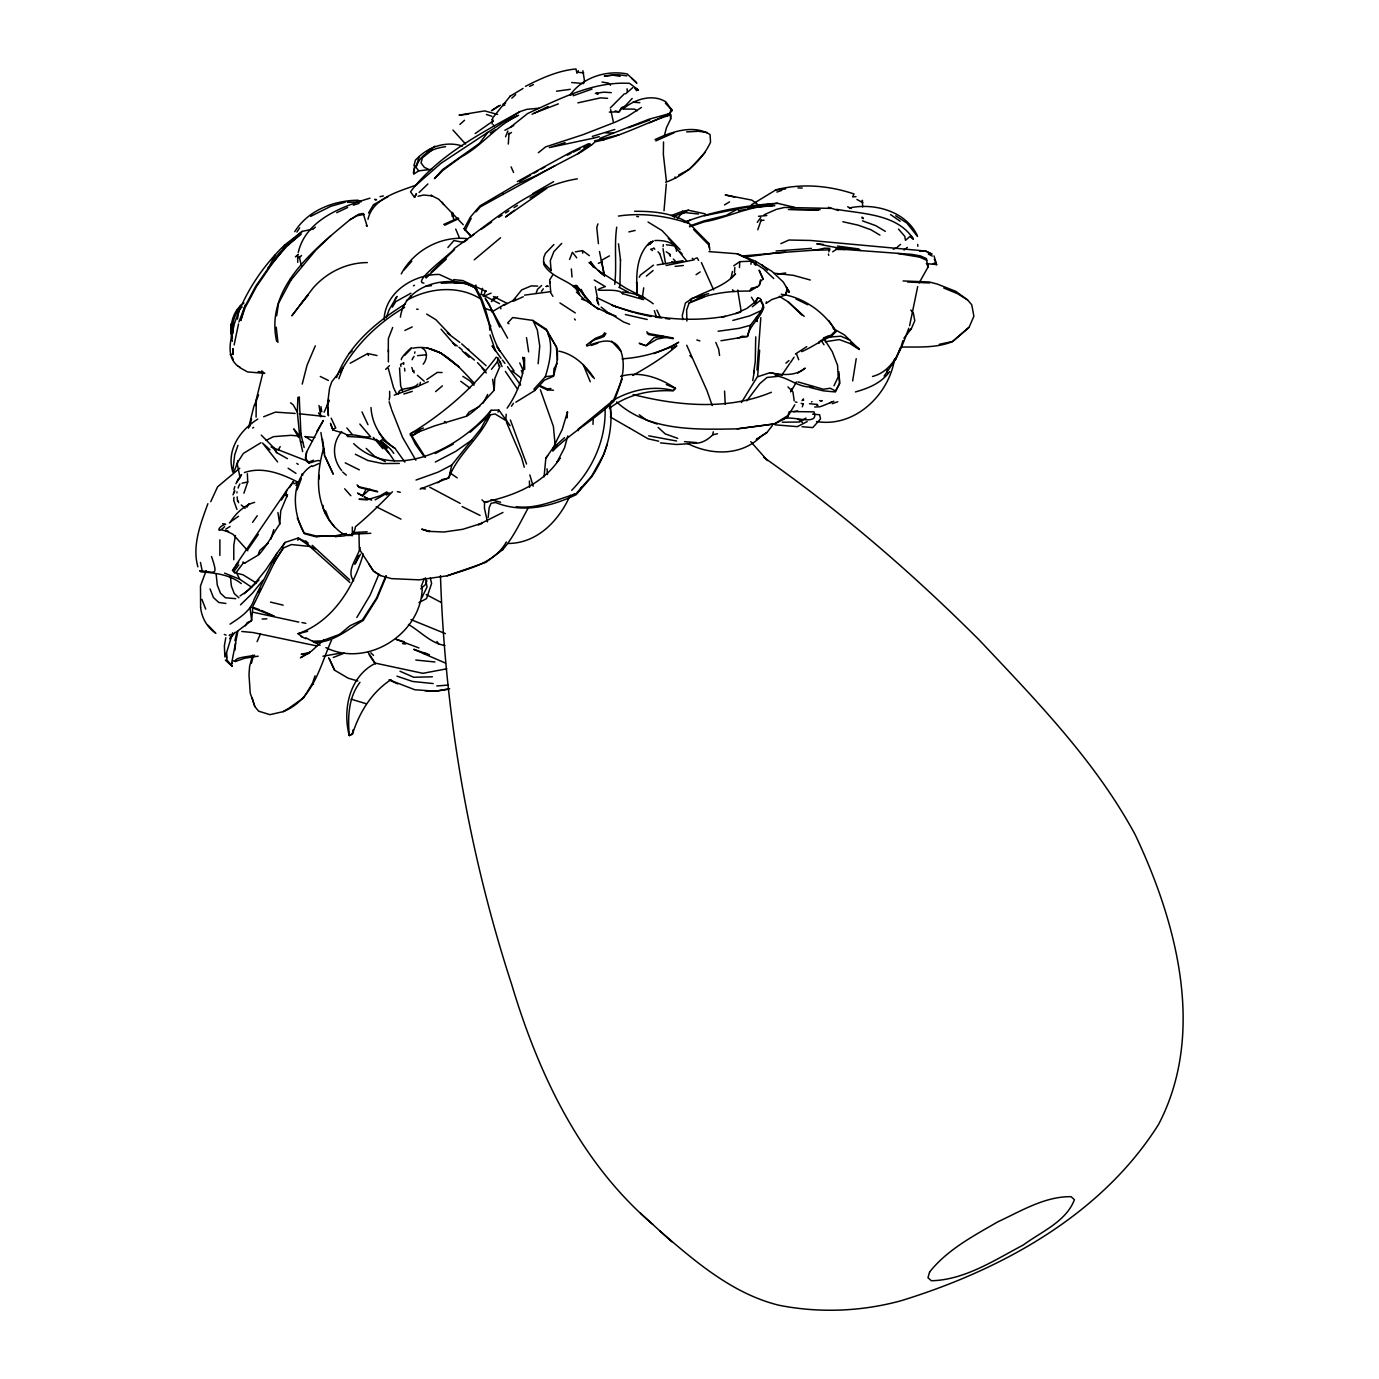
<?xml version="1.0" encoding="UTF-8"?>
<svg xmlns="http://www.w3.org/2000/svg" width="1379" height="1379" viewBox="0 0 1379 1379"><rect width="100%" height="100%" fill="white"/><g stroke="black" fill="none" stroke-linecap="round" stroke-linejoin="round"><path stroke-width="1.5" d="M219.864 555.444L219.882 539.827M233.775 559.719L233.809 545.257L235.464 535.466M237.74 366.004C224.794 355.472 231.586 337.665 234.292 324.134C244.014 294.055 261.907 267.043 284.557 245.1M233.051 348.87L233.154 354.317L230.224 354.558M388.43 349.904L388.361 361.919M243.928 303.035C231.741 311.051 229.017 327.943 232.396 341.302M388.292 351.904L388.378 338.544L392.687 327.461M567.769 435.919L564.528 447.796L556.823 462.534L560.115 458.035C543.274 484.201 513.522 495.94 484.563 502.146L484.443 508.23L487.476 521.865M508.299 144.054L509.041 133.091M755.726 336.855L755.244 361.626L753.641 372.933M862.651 206.953L862.409 200.283L861.789 202.437M614.741 284.384C616.947 265.268 614.017 245.841 616.723 227.156M233.965 497.267L233.723 500.491L236.947 509.42M544.067 476.824L545.825 458.224L553.238 447.572L562.149 429.662L567.476 411.925L566.907 417.734M301.518 265.837L299.14 256.46M358.971 532.535L359.298 549.118L373.623 571.285L380.38 575.56L391.498 578.628L419.095 579.852L447.106 575.801L485.925 562.322L502.646 549.756C513.574 537.138 520.09 522.624 528.054 508.23M665.557 263.785L663.023 248.668M673.159 216.572L682.484 213.004L682.536 211.28L688.431 210.229L705.186 213.848M803.302 403.978L802.268 406.839M543.929 262.269L543.826 264.578C550.635 276.265 564.373 279.041 574.388 286.97L572.957 285.47L578.577 291.917L575.181 285.35M404.84 371.037L404.564 368.279M582.8 253.15L582.283 250.633L575.371 251.874M643.631 299.639L622.515 293.675L622.584 292.003C633.478 292.589 644.596 296.95 653.215 303.776M592.97 424.353L593.263 417.94M605.036 407.357C606.432 438.332 593.211 468.412 571.664 490.338M610.001 404.237C613.845 429.903 606.071 455.26 591.85 476.582L576.163 494.665C550.997 506.748 522.382 513.471 495.664 502.542L491.096 503.266L489.183 507.575L488.183 517.487M756.399 321.066L756.588 317.17M422.233 348.111C428.404 351.214 426.956 359.764 423.163 364.211M425.404 457.397L411.821 435.867L415.768 432.989L434.592 425.887L467.016 416.062C477.668 408.96 485.58 399.548 494.182 390.274L494.802 378.467L499.663 367.055L499.215 365.469M663.127 246.513L663.178 245.738A7.843 0.879 82.4 0 1 663.23 245.29L663.282 244.635M323.565 448.313C317.653 469.394 315.326 493.096 325.496 513.281M734.49 272.663L734.817 267.388M739.489 267.526L739.713 261.648L733.766 265.785M750.952 264.251L751.141 261.2L739.713 261.648M306.827 460L305.69 458.397L306.638 451.933L323.151 420.474M403.633 362.608L403.651 364.384M757.209 321.566L757.433 317.98M399.531 367.969L400.668 385.982L402.823 391.515M619.878 286.591L620.481 259.7M505.748 420.492L506.214 414.217M757.64 376.381L759.622 350.197M237.809 631.41L231.431 664.282L231.982 666.247L226.932 659.869L226.656 652.336L232.655 632.789M244.393 563.287L258.856 554.686C267.302 545.446 272.611 534.242 279.73 524.054L280.747 510.851L287.573 494.63M389.619 391.308L389.705 397.049M666.316 183.993L664.006 210.763M389.55 397.135L389.223 399.996M276.679 315.791L278.541 303.225L290.986 280.04L315.843 250.133L330.857 235.671M756.95 369.934L760.812 317.687M235.861 632.409L251.616 620.498L252.926 606.295L276.421 558.305L283.316 548.032L291.331 544.533L310.189 546.48L315.326 548.928M311.775 465.757C289.659 479.444 292.658 514.039 304.518 533.759L316.567 536.931C327.426 534.483 338.717 538.448 349.559 534.431M538.138 363.746L539.758 346.095L537.345 330.064L532.932 320.428L512.712 317.532L507.644 322.962L508.937 323.737M515.867 402.203L534.931 390.464L544.377 380.173L553.479 376.26C556.013 366.59 558.891 357.592 556.685 347.405L546.205 329.271L532.932 320.428M566.907 417.682L567.441 411.787M557.013 444.883L552.738 451.019C571.578 432.196 595.176 419.388 614.189 400.875C620.343 384.982 626.773 368.503 620.964 351.317C614 335.235 599.486 341.785 586.851 346.06M856.221 358.712L852.653 380.914M231.913 338.355C231.758 327.616 232.586 313.757 242.187 306.983M234.895 650.233L235.637 643.338M828.848 251.823L829.71 248.306L824.452 248.22L815.937 250.064L776.032 252.909L744.143 257.149M894.557 358.971C888.955 394.894 854.687 427.938 816.506 421.526M553.479 376.26L554.03 368.589L557.202 363.453M424.18 456.673L415.338 444.124L410.304 433.868C443.159 413.734 473.135 388.24 496.233 357.23L497.922 357.937L497.474 361.66L499.663 367.055M234.275 492.613L234.637 490.51M643.7 287.832L642.39 297.416M233.017 494.837L234.551 490.976M243.893 493.217L247.737 481.961L247.358 473.738M422.25 586.885C422.25 633.495 367.521 668.35 325.858 647.63M299.209 396.893L300.984 434.54L304.156 447.554M414.062 356.437L413.269 357.506A8.102 6.154 83.6 0 0 412.666 358.488L412.097 359.747M238.446 479.496L241.549 474.6L237.188 481.719M319.652 460.655C313.447 459.69 307.879 467.567 305.397 457.983L306.638 451.933M255.649 405.478L256.528 399.755M917.69 286.625L909.623 325.651M298.278 252.391C305.742 220.088 341.596 206.557 370.003 198.18M667.04 115.164L670.315 112.561L670.694 110.234L672.159 110.423L665.833 101.822C652.112 93.376 634.306 99.512 622.791 109.044L634.53 109.113L637.098 110.768M359.971 682.329C348.335 697.619 347.663 717.235 349.318 735.559L352.386 734.3C359.385 712.443 371.451 692.43 391.05 679.64M237.843 460.603L237.309 464.361L240.118 477.789M289.538 487.545L293.503 481.461L286.694 490.407L285.832 495.389L287.263 496.63M752.727 380.604L754.434 370.675M225.794 637.736L224.363 645.855L224.88 656.904M384.086 319.687C385.069 292.055 413.838 274.231 439.246 274.438L456.053 282.057M431.713 169.324L418.716 170.841L413.734 174.133L414.614 165.98L416.51 165.256L419.216 156.499C430.679 145.95 447.33 141.089 462.361 146.053M735.714 313.55L746.901 308.413L754.951 302.122L757.692 297.847L760.191 298.519L763.501 305.138L761.07 311.171L750.469 325.272L747.539 336.407L720.976 340.751M302.639 451.536L300.036 439.556L297.347 412.252L297.881 397.342L299.571 397.945M276.645 341.371C264.802 288.004 314.153 249.547 350.042 219.675L358.833 214.176L363.194 213.469L367.176 226.311L366.245 225.553M731.025 278.368L732.421 271.456M664.195 136.28L666.471 127.678L670.642 119.059L670.935 114.716C645.372 122.679 621.395 136.538 595.056 141.813L591.729 144.967M234.12 344.94L238.515 323.962M690.327 442.59C698.619 445.038 706.875 440.849 712.667 434.833L713.305 431.799M400.41 317.17C404.719 284.108 450.226 273.249 475.652 288.073C488.752 307.172 488.028 331.46 499.819 350.973L497.129 346.818L514.126 370.985M328.685 399.272L327.719 405.805L328.426 415.768L327.409 405.012L329.598 388.033L331.77 381.759L343.337 367.021L338.82 378.76M367.969 219.278C372.761 197.921 398.686 191.664 416.492 184.907M414.631 353.214L414.958 351.852M686.88 321.048L686.639 309.982L689.121 302.966C707.634 293.193 729.491 290.935 750.176 291.055L759.277 285.436L760.501 279.885M252.598 655.197L249.599 666.471L248.996 674.676L250.22 693.068L254.822 706.548L258.597 711.15L269.939 714.667L283.143 711.65L288.504 708.496L303.656 697.826L312.464 683.329L315.05 675.796M352.386 734.3L352.955 730.043M420.112 489.097L448.864 477.841L451.829 464.964L480.788 428.835L491.079 410.27L498.836 410.046L497.974 412.097M234.895 640.614L236.671 632.978M248.496 428.162L253.805 406.633L258.58 394.928M249.651 426.714L251.53 418.716M481.081 294.52L482.581 288.314M648.389 245.1L649.543 242.704L653.112 241.222M676.572 251.271C676.331 241.808 662.403 240.015 654.853 240.567M229.414 522.951L230.517 521.865C235.309 513.746 244.962 504.748 254.65 502.352M237.033 491.872L236.929 492.82M302.225 384.086L307.017 365.314L315.308 345.836M766.431 301.88L766.034 303.414L771.826 299.536L785.185 295.14L787.202 291.003L789.357 292.348L783.289 282.023L771.964 271.37L755.778 261.372L737.127 253.77L709.013 251.599M262.906 372.778L256.253 399.531L256.08 417.147M239.825 477.255L240.049 476.341M251.392 663.333L252.874 657.8M413.959 165.583L415.424 160.085L419.216 156.499M363.229 554.013C353.765 587.454 332.339 621.912 298.054 633.685L302.501 636.96M588.488 146.502L588.988 144.674L583.645 147.208M239.05 309.327L237.464 319.135M239.498 308.896L240.532 305.259M757.778 229.793L761.277 219.692M901.366 345.888L902.9 340.665M534.931 390.464L533.966 389.119L545.343 376.691C549.928 361.729 554.082 343.75 546.205 329.271M233.965 489.459L234.844 486.58M270.836 539.241L273.766 529.605M822.315 400.582L821.367 401.22M238.136 488.045L238.601 486.615A7.705 7.498 -80.5 0 1 239.119 485.46L239.929 483.995M308.051 542.843L298.088 538.069L285.057 542.43L276.938 553.341L254.098 599.331C250.633 611.104 239.653 617.706 230.069 624.153M670.315 112.561L672.107 110.544M597.9 223.898L596.762 227.483L598.417 243.669M578.439 430.61L577.698 429.558L613.603 400.031L622.205 379.035M413.666 170.927L414.907 167.031L416.682 165.859C420.767 153.569 433.713 148.07 445.607 146.708M569.579 259.442L572.423 252.254L576.75 257.856M820.85 401.048L819.609 400.548M323.048 505.472C322.083 516.832 351.835 551.583 355.42 526.778C368.555 515.798 380.656 503.99 392.446 491.751M607.26 444.21L603.916 454.105L591.66 476.1L575.87 493.941C556.168 499.56 537.534 509.368 516.177 506.679M237.964 445.348L234.706 454.76L232.741 471.67L233.827 472.307L237.481 462.551L243.393 453.415L260.941 442.711M386.241 317.791L389.102 309.792L397.014 296.399L394.704 300.174M759.277 285.436L760.88 280.902L763.139 279.127L759.208 270.129M283.143 711.65C313.429 699.463 319.842 666.436 331.615 639.959M297.157 489.804L301.432 478.341M536.241 292.744L537.534 289.297L541.619 285.522M908.778 328.202C901.952 346.732 894.178 370.934 872.511 376.467M258.338 554.237L259.769 550.428L268.198 543.119M755.64 303.242L757.692 297.847M232.051 634.374L229.828 638.839L235.033 632.375M238.929 321.928L245.531 304.621M616.603 401.961C648.768 431.351 696.188 429.627 737.248 428.852L774.602 423.939L787.306 417.199L789.288 411.597M426.904 580.904L425.473 584.558L420.733 588.833M421.25 586.282L424.232 578.766M919.172 282.885L928.101 266.905L927.602 264.389M505.559 136.78L507.868 131.039M336.562 377.587C348.335 345.026 376.829 321.393 405.581 303.845M538.724 108.234L526.812 109.32L519.883 111.63C480.582 133.522 438.298 155.137 410.546 191.715L414.51 197.456L416.217 193.577M401.255 273.921C413.424 250.754 440.642 235.619 466.998 238.67M385.844 575.784L376.57 598.021L362.436 619.912L350.128 625.652L339.682 634.357M386.379 576.129L377.07 598.365L363.211 620.412C347.87 629.307 333.115 642.907 314.24 642.355M378.949 574.147L370.141 595.107L356.833 617.499M747.539 336.407C749.78 324.823 760.605 318.135 763.863 307.276L760.553 300.605M895.609 359.419L900.625 347.594L895.609 359.419L884.111 376.139M903.9 338.269L911.347 328.719L914.777 320.721L913.312 312.947L910.795 310.034M900.763 347.077C918.035 346.784 936.1 348.318 952.613 341.578L969.144 327.219L973.884 316.187L971.747 304.759L967.524 299.881L955.819 291.365L937.444 284.126L929.429 281.988L903.09 280.954M485.804 290.521L483.271 296.382L491.114 293.141M360.212 547.618C357.799 557.806 345.612 570.596 353.645 580.8M354.834 564.373L358.661 555.754M471.066 236.481L464.102 228.655L470.463 216.986L479.926 205.919L515.936 184.734L536.362 175.495L580.869 152.19L591.074 145.364L588.454 143.761L572.44 151.345L517.297 181.614M257.08 641.631L260.476 633.944M448.864 477.841C457.897 453.829 480.202 438.263 490.355 414.82L495.078 413.959L506.8 421.095M324.117 412.218L329.202 400.772M571.699 82.516L583.576 83.585L584.437 80.482L582.903 70.725M401.323 359.678C400.737 355.954 422.37 337.648 404.616 355.42M206.16 570.665L200.489 585.937L200.61 607.501M210.746 501.68L217.572 486.839L239.756 468.222M355.351 563.39L360.471 554.272M235.93 483.736L238.584 478.513M790.563 391.843L792.167 388.43L790.736 391.464M834.002 385.758L838.173 376.932L837.587 365.418L832.261 351.662L823.504 337.907M465.119 230.448L471.204 218.278M421.767 597.9L427.059 586.971L425.335 577.818M207.884 503.697C200.662 523.417 191.905 545.981 197.886 566.821M297.743 540.223L298.76 538.155M649.595 122.731L670.228 113.492L670.642 119.059M483.236 403.047L487.649 394.411M447.106 575.801C468.739 568.613 494.389 563.494 506.352 541.947M609.311 112.078L619.016 111.854L621.412 107.7L624.773 106.407L632.168 98.461M782.841 373.606L789.512 363.866M578.266 70.691L576.939 73.225L575.974 68.95C558.03 70.639 541.326 78.207 525.468 86.36M787.306 417.199L794.787 404.771M570.216 495.216C559.236 520.417 537.362 543.412 508.041 543.481M665.626 182.287C684.915 175.34 701.859 160.964 710.53 142.227L710.082 134.539C693.258 124.144 671.314 131.884 655.059 139.572M357.833 493.406L362.625 495.785L366.504 488.425M492.113 123.989L492.768 117.818L510.264 96.082M639.253 277.248L640.39 275.11L653.474 265.113M274.783 255.322L269.181 266.94L255.77 286.125L244.497 307.396L240.739 320.531L245.048 307.845L256.442 286.677L270.629 265.923L285.867 246.169L301.363 233.982M340.544 372.192C355.179 345.146 378.225 322.824 404.668 307.327M414.751 197.145L416.475 194.043M741.419 402.547L757.243 376.932L769.999 372.692C781.669 375.036 795.545 376.433 805.215 368.141L797.7 373.054M746.78 400.841L759.812 383.603L767.034 377.45L778.084 376.346M278.196 450.123L280.178 446.624M787.323 288.435L785.185 295.14M403.961 270.025L411.804 261.217M245.307 625.859L247.169 622.636L251.202 620.929M791.356 390.912L796.476 381.949M276.938 553.341L265.802 569.906L254.839 583.42L244.273 593.763M282.178 547.429L285.057 542.43M283.316 548.032L273.869 562.942M316.842 431.42L323.324 420.716M246.841 507.248L249.013 503.611M368.538 213.021L373.571 204.644L388.154 196.594M392.325 307.138L395.704 301.691L410.942 293.21M295.951 485.442L298.002 482.219L293.899 483.753M761.087 299.812L752.296 306.759M577.594 153.862L590.229 143.916M579.663 490.062L581.783 486.77M256.184 582.938L243.066 574.819L234.585 572.681L232.551 570.458L234.62 567.269M286.694 490.407L235.395 565.804M281.368 500.077L286.039 492.924M749.935 290.417L751.383 288.194L757.554 286.97M296.899 232.086L299.657 227.88M790.27 362.901L794.063 357.213M619.464 111.475L621.67 108.165L624.773 106.407M274.059 561.805L276.421 558.305M586.385 345.06L595.469 338.286L602.864 335.425L604.692 332.735M294.692 231.689L295.072 231.155C308.431 210.125 334.08 200.455 358.057 200.231L361.126 201.799L347.387 202.351M420.336 382.431L419.94 385.396L418.423 386.31L394.273 395.152M625.566 93.858L632.789 87.584M247.892 549.411L258.356 534.362M507.11 408.15C517.521 393.377 524.072 375.691 524.416 357.54L524.692 369.469L522.848 357.23L524.503 361.057M511.454 406.253L513.522 403.271M541.464 291.434L543.292 288.814M252.564 522.365L257.27 515.712M605.933 333.442C603.226 339.889 594.142 337.321 590.402 343.199M341.751 431.61C331.822 442.918 332.373 459 341.699 470.618M267.905 267.922L286.177 246.996L299.622 235.102M466.602 415.51L469.119 412.028L479.737 406.34M545.825 458.224L547.67 455.673M757.278 222.347L760.777 217.503M650.095 244.031L648.699 243.824M232.551 570.458L238.67 562.287M238.808 564.873L234.464 570.682L234.585 572.681M243.462 562.753L236.274 572.354L239.705 579.214L251.667 587.247M367.331 262.579C346.405 262.682 326.72 272.421 312.981 288.142L291.865 315.808L308.017 294.623M428.714 274.231L425.904 277.92L446.331 259.08M761.932 435.798L767.034 432.437L772.412 425.456M491.476 369.262L497.474 361.66M229.242 635.633L230.241 634.374M552.772 274.921L549.669 279.903L550.824 293.055L552.927 296.347M889.714 371.554C881.336 383 868.822 388.171 855.445 391.929M512.695 301.018L521.676 289.9L531.311 285.884L537.672 286.108M262.906 580.283L252.426 593.211L240.498 604.864M258.39 591.884L261.01 588.643M388.016 492.613L375.14 499.836M803.44 398.893L802.078 400.531L803.75 400.013M650.147 243.945L651.784 242.083L650.888 241.756M301.432 303.294L308.413 294.934M519.883 111.63L487.873 132.315L479.392 143.45L442.521 169.617L434.454 178.667L442.935 170.341L460.982 157.068C482.271 145.812 496.371 125.248 518.607 115.267M491.079 410.27C460.707 447.434 395.101 483.167 353.662 443.642M485.856 418.027L470.17 432.282M485.822 420.112L490.355 414.82M447.882 247.53L453.881 240.567L463.31 242.359M476.014 211.797L480.444 206.833L554.996 165.704M282.333 249.582L288.245 243.721M273.266 259.873L281.402 250.857M677.244 218.434L681.157 214.09L684.794 212.556L698.481 214.004M609.397 408.305C627.824 394.222 650.509 389.636 673.228 390.86L675.4 388.309C659.421 377.536 639.787 370.761 620.567 376.381M624.359 93.789L610.276 107.941M299.088 258.011L301.518 255.477M553.91 244.548L545.377 253.443L543.722 257.683L543.533 262.786L551.238 270.629M561.753 243.376L553.893 251.581L550.29 260.786L551.117 270.525M671.349 347.06L678.692 342.216C661.558 352.283 641.856 357.506 622.101 358.85M653.112 270.525L646.32 276.162M639.408 343.595L645.993 345.681L653.887 337.734L663.092 336.2M730.818 278.489L735.541 273.783C722.303 289.142 700.86 291.469 685.38 303.104L682.26 315.688L682.881 319.669M385.672 369.4L389.43 365.694M431.11 272.146L454.587 249.513M258.959 580.042L249.134 589.66L240.032 595.952M908.623 331.356L911.347 328.719M414.993 186.044L440.866 163.377L487.873 132.315M419.095 192.457L427.921 183.959M564.494 437.677L553.255 447.83M651.836 242.032L652.991 241.204M781.203 294.244C803.457 297.071 824.918 312.516 836.07 331.512L831.106 336.579C821.039 340.217 811.938 347.405 801.682 351.645M427.042 151.88L434.937 146.208M927.481 265.819L926.447 258.58L920.586 255.96L912.002 254.391L846.999 249.599L836.295 249.427L832.692 251.771M474.204 259.855L500.56 237.74M459.914 124.455L464.533 120.249M511.85 98.15L515.694 94.651M538.344 152.707L545.601 146.898L583.024 134.677L615.43 122.076L627.583 116.405L641.442 107.441M224.605 526.657C216.175 535.173 217.589 526.244 225.311 524.399M323.841 639.908L311.602 650.991L300.432 657.766L310.12 652.301L301.243 654.336L309.189 653.387M313.705 228.604L315.326 227.156M362.625 495.785L370.037 489.114M291.348 240.98L302.191 231.379L313.257 229.017M295.416 256.856L298.364 254.253M751.4 204.799L776.049 189.802C801.647 183.114 829.158 185.562 854.015 193.974L852.567 196.887L856.031 196.645M510.333 127.282L527.692 113.492C559.702 98.857 593.435 81.154 629.617 83.361L638.425 90.083L634.668 88.411M435.592 391.619L442.4 385.861M785.875 363.194L788.943 360.591M611.19 401.461C629.6 390.24 651.733 385.172 672.9 390.412L675.4 388.309M897.488 246.944L900.59 244.359M904.072 250.047L907.33 247.341M349.266 353.386L352.197 351.042M491.338 301.605L497.629 296.606M284.574 245.083L302.191 231.379M222.674 523.675L225.639 524.348M475.152 133.573L492.51 121.386M464.292 241.911L467.533 239.377M470.773 236.86L474.014 234.327M493.406 109.32C484.925 115.302 509.006 99.443 493.406 109.32L494.165 108.941M252.667 428.059L253.581 427.352M257.787 419.078C240.101 430.196 226.259 449.761 232.655 471.584L233.827 472.307M514.333 210.28L505.524 217.003L546.739 188.354L530.001 197.973M437.695 482.805L442.211 479.53L448.141 478.22M567.7 498.698L574.526 493.768M705.238 152.311L689.431 169.358L678.606 175.064M350.042 219.675L356.954 215.796L364.28 214.366M492.372 299.415L495.647 297.123M471.825 440.091L455.587 451.45L435.35 462.017M230.517 521.865L238.55 516.263M806.732 346.663L795.424 354.007M481.081 229.414L491.665 222.053M696.067 274.697L700.187 271.922M926.378 263.596L932.635 264.199L934.41 263.027L936.617 264.596L934.014 255.891M767.034 432.437L756.244 439.522L761.018 436.367C741.73 456.087 710.823 455.466 687.725 443.521M502.956 512.436L478.306 524.796L482.374 523.141L462.827 529.277L443.969 532.018L426.49 531.243M491.82 311.982L504.714 304.276M498.681 217.279L502.094 215.141M505.507 212.987L508.92 210.832M514.039 207.608L517.453 205.471M232.396 663.178L230.982 664.057L232 666.126L225.346 660.076M787.116 416.027L774.584 423.836L737.248 428.852M969.144 327.219L952.579 341.458L939.306 344.319M415.768 432.989L418.871 431.058M411.683 436.35L420.233 431.058M426.818 379.535L437.281 372.416L442.09 372.537M225.725 529.14L230.138 526.45M509.73 96.427L523.02 88.446M806.025 418.078L799.424 422.026L782.255 422.198M724.492 204.902L729.543 201.903M645.993 345.681L657.214 339.044L667.212 337.217M632.72 375.45C648.389 366.676 663.402 357.489 676.83 345.819L671.435 348.784M490.234 132.936L495.475 129.85M432.334 149.811L422.422 157.792L421.043 162.981L424.404 167.411L428.162 169.065M508.455 134.28L511.523 132.522M519.642 181.494L530.536 175.219M534.173 173.133L537.81 171.048M541.447 168.962L545.084 166.859M532.811 193.577L553.6 181.649M350.197 363.229L367.71 353.541L377.019 355.558M386.861 491.889L379.983 495.819L368.848 499.301L359.005 499.284L367.469 499.853M386.258 495.044L389.826 492.992M349.318 735.559L352.093 733.852M393.808 453.398C383.534 437.695 364.246 437.384 347.68 436.488C347.077 431.489 326.047 430.972 335.769 428.007L331.167 418.165M780.893 243.618L788.943 240.032L810.662 240.463L925.499 251.012M503.749 305.448L515.78 299.053M609.415 255.908L601.485 260.321L604.623 276.076M671.625 346.784L653.974 353.627M238.619 502.714L238.102 500.887M532.087 114.267L548.152 106.528M418.94 602.692L426.525 598.589L431.61 583.438L430.3 578.094M505.955 121.938L516.694 116.164M504.904 130.281L513.729 125.541M406.409 300.553C428.645 287.763 458.328 284.884 480.65 298.95L489.407 324.875L489.786 330.15M443.762 224.432L458.224 218.003M567.39 155.189L571.113 153.241M435.247 453.536L453.191 444.159M451.829 464.964L438.229 472.083L416.027 480.03M497.871 106.562L500.422 105.252M410.304 435.488L412.011 434.626M807.215 421.578L797.355 426.645L775.015 424.835M310.654 216.348L330.874 206.281L345.215 202.196M444.762 225.242L458.69 218.64M737.644 338.441L742.074 336.252L746.935 336.579M655.818 140.899L673.986 132.815M752.658 206.316L738.058 208.798L726.043 215.452L704.152 220.847L689.448 226.053M404.874 330.426L412.2 326.926M417.889 384.017C413.821 390.102 397.962 386.568 398.41 393.911M336.717 212.676L347.68 207.471M572.957 152.259L580.076 148.898M403.599 363.005L400.582 364.401L400.961 366.538M529.536 86.412L533.449 84.602M513.867 301.053L523.244 296.726M266.199 440.297L273.473 436.66L291.055 435.316L299.002 436.04M761.174 310.603L749.676 315.877L732.852 320.411M684.949 222.519L690.62 219.95M419.94 385.396L428.266 381.69M312.309 466.498L318.773 463.62M764.138 214.762L776.274 209.384L784.427 207.453L831.175 208.384M594.539 140.899L619.016 134.797M232.844 660.593L235.275 661.506L244.91 658.179L258.218 656.197M413.424 285.763L414.51 285.298M671.297 215.555L682.536 211.28M344.233 653.146L333.253 657.473M685.311 211.539L688.431 210.229M599.865 138.365L649.181 119.18L669.177 113.716M411.183 433.092L423.405 427.99M313.447 460.224L308.448 462.275L309.275 463.43M831.451 402.254L822.625 405.822A52.333 41.922 -76 0 1 819.781 406.771L814.713 407.029M771.395 392.257C727.767 410.494 677.968 405.891 633.151 394.566M503.025 104.063L505.628 103.046M263.665 416.751L275.404 412.131L295.123 413.441M697.291 298.622L704.376 295.847M689.121 302.966L703.773 297.243M534.035 113.216L558.357 103.873M893.23 249.22L896.85 247.841M835.881 330.46L830.899 335.321L827.607 336.097L818.85 342.044L819.074 343.371M830.055 402.685L833.881 401.237M592.349 136.383L614.827 129.471M339.665 634.357L321.962 640.873L312.585 641.252M932.635 264.199L936.427 264.578M573.25 95.737L592.022 89.066M628.255 127.73L649.716 120.094M776.894 192.077L781.755 190.354M242.894 561.977L244.824 563.149M832.261 403.685L837.76 401.737M598.296 263.286L602.192 261.924M591.419 345.405L597.9 343.147M573.44 94.065L569.941 95.237C582.472 77.431 606.174 69.898 627.152 73.932L636.477 82.568M774.791 205.73C749.952 205.023 728.25 217.71 704.376 221.812L689.621 226.811M303.914 532.915L315.843 535.931L335.149 535.862L346.353 533.501M503.163 105.58L504.869 105.028M684.26 222.243C714.063 210.849 745.729 205.385 777.48 203.282L794.476 207.315M403.857 394.032L412.269 391.395M565.114 142.658L549.342 147.587L593.073 138.245M353.265 205.143L359.057 203.42M307.655 631.323L298.054 633.685M524.589 295.123L550.583 291.658M683.07 260.717L657.18 264.923M666.178 265.475L694.137 259.821L692.292 258.287M691.81 298.398L708.651 293.572M412.873 348.197C438.729 342.888 459.155 366.848 474.652 383.655M411.787 367.469L413.131 371.279L414.2 370.968M577.87 102.856L600.589 97.857L607.587 98.34M653.974 248.375L650.698 249.254L652.457 250.582M721.838 317.291L740.282 312.275M750.469 325.272L739.161 328.34L718.114 331.253M593.091 138.245L599.262 136.642M824.504 337.459L840.811 336.217L850.016 340.165M244.359 472.583C262.303 466.309 281.454 473.669 297.485 481.961M340.337 653.181L322.927 656.214M253.408 612.31L298.847 622.119M712.667 434.833L717.476 433.747M628.824 231.913L635.15 230.448M704.341 215.762L738.058 208.798M418.027 196.266L423.732 195.025L432.385 195.904L430.765 195.215L438.746 199.248L463.241 224.708M242.066 483.202L247.737 481.961M380.052 196.628L383.396 195.973M577.353 178.839C529.829 186.337 492.269 221.95 454.07 248.599C455.001 250.926 410.821 282.281 423.922 283.109M682.484 213.004L684.794 212.556M444.4 421.44L446.417 422.853M775.291 375.777C788.581 377.139 799.889 389.05 813.455 386.654M793.735 411.666L797.7 410.925M446.779 668.815L422.888 673.314L375.64 663.196C349.663 675.969 342.32 709.254 349.266 735.455M254.684 655.215C250.323 656.576 234.137 657.111 235.275 661.506M747.78 208.384L753.675 207.471M738.299 210.608L746.401 209.349M825.245 341.733L839.328 339.579L849.654 343.405L859.41 349.559L844.327 334.821L833.123 328.564M595.349 93.427L603.864 92.152L611.293 92.652M777.48 203.282L752.675 206.316M694.878 258.649L697.222 257.856L698.584 260.441M346.388 534.518L351.99 535.621M725.371 316.291C687.483 322.91 648.096 318.101 612 305.259L633.168 312.447M760.467 220.657L764.018 220.175M777.618 274.111L785.668 272.99M556.53 91.204L570.268 89.325M618.43 216.072C642.131 212.487 666.609 215.917 689.241 223.501L708.668 243.238L709.513 247.858M484.563 502.146L488.338 501.68M449.675 688.707L435.281 691.172L414.855 689.759L389.343 679.916M448.003 689.31L435.419 691.293L424.991 690.776M545.343 376.691L553.169 375.812M211.539 556.53C218.503 577.163 215.107 571.957 199.627 570.699L200.817 571.837C214.865 573.026 229.431 574.319 241.291 583.576M675.107 266.388L683.329 265.475M540.016 385.586L547.204 388.895L550.945 388.499M689.793 443.642L676.503 444.503L660.472 442.866M468.601 114.164L459.069 115.129L484.718 110.906L497.578 114.44M618.068 74.673L604.33 76.035L612.776 75.138L620.119 76.345M425.542 286.28L431.455 285.677M417.527 355.644L426.49 354.748M775.429 189.957L785.634 188.94M788.409 209.539L820.109 209.66M359.85 424.077L370.589 436.747C362.591 437.988 355.041 433.506 347.129 435.057L347.68 436.488M849.43 207.936C874.407 202.627 905.951 211.211 917.38 235.723M757.864 207.074L772.533 205.747M758.536 216.279L766.793 215.538M811.99 250.306L829.899 249.858M441.177 283.298L461.586 282.333L469.756 284.505M666.247 251.805L670.401 254.512M351.576 534.138L370.813 533.311M448.175 685.087L436.798 685.966M375.364 199.955L376.605 199.852M776.032 251.012L811.369 248.375M741.592 256.046L785.496 252.271M633.013 102.184L639.856 102.701M367.107 531.794L352.541 532.604M686.656 131.901L698.515 131.264L707.099 132.556M836.088 248.461L846.654 248.117L861.099 250.478M262.148 619.05L266.871 618.843M782.927 419.681C787.874 413.51 820.281 427.973 813.955 411.838L790.477 411.563M432.385 676.813L413.734 677.261L400.013 671.245M732.542 289.745L734.093 291.59M454.07 282.988L465.723 283.402L475.652 288.073M919.534 251.099L923.637 251.047L919.948 250.995M399.324 463.43L382.707 463.585L367.848 460.483L355.334 454.26M596.986 94.117L598.141 94.117M235.74 598.676L225.398 597.745L220.433 593.16L217.296 585.127L216.124 573.94M907.641 282.023L929.653 282.954M790.684 209.315L818.109 210.142M634.633 211.28C653.37 211.211 673.159 212.831 689.241 223.501M374.674 199.403L376.088 199.421M797.993 187.923L802.25 188.027M540.206 386.62L547.394 389.947L553.479 390.223M605.777 132.815L613.517 133.125M416.596 309.206L418.147 309.292M618.068 74.673L626.842 75.845M676.555 441.004L648.716 435.833M684.518 441.642L696.498 442.573M802.044 426.732L812.8 427.593L820.522 418.888L819.591 414.751L812.627 414.131M299.398 413.786L325.013 416.51M823.142 244.393L816.782 243.824L842.81 248.823M858.91 248.944L837.449 246.065M578.559 72.38L583.679 72.846M304.966 436.591L314.895 437.488M801.165 403.409L802.992 403.788M241.79 631.479L252.96 632.53L316.687 645.924M500.663 502.232L490.89 499.75M426.938 653.629L423.112 653.25L429.403 654.646M415.786 660.041L434.954 661.972M433.178 683.553L412.597 681.467L396.945 676.158M453.743 279.609L462.758 280.575L486.27 291.503M774.533 273.266L793.39 275.335L810.266 280.006M809.507 403.719L817.402 404.461L816.592 404.961A21.064 13.135 61.6 0 0 817.988 405.34M402.582 643.648L405.598 643.993M836.398 209.332C862.478 213.9 897.453 213.952 913.243 238.912L910.002 236.447L905.486 240.308L904.745 236.292L898.487 229.086M666.367 244.772L674.555 245.824L686.552 260.821M897.763 253.512L919.621 257.115L926.791 260.338M655.335 317.118L661.541 317.98M665.678 318.549L669.798 319.135M225.88 603.468L218.761 602.451L213.417 597.538L210.056 588.902M636.788 216.469L638.511 216.727M782.186 375.398L769.999 372.692M671.814 261.682L674.297 263.113M420.854 488.269L425.473 488.976M596.469 93.22L597.728 93.41M602.037 82.05L608.553 83.136L610.518 85.239M795.355 401.944L796.924 402.306M258.132 371.554L261.751 372.158M301.949 622.567L305.845 623.325M397.393 491.665L400.289 492.269M658.662 441.194L648.061 438.798L629.427 427.955M615.068 110.958L619.016 111.854M842.862 221.743L858.376 225.225L870.907 229.741L879.957 235.137M635.167 312.895L651.216 316.532M625.342 314.533L647.216 319.497M408.443 624.48C420.44 631.289 430.662 643.252 444.9 645.493M734.662 197.111L725.233 194.939L751.796 200.093L757.071 203.833M221.916 530.001L228.535 531.587L225.604 530.674L232.982 534.259L247.806 550.79M650.905 243.032L649.543 242.704C635.84 255.804 636.115 276.593 637.115 294.106M809.68 387.396L823.091 390.809L835.329 391.964L839.604 383.741L839.121 374.398M270.474 602.089L283.178 605.157M797.941 381.897L823.418 389.257L830.244 388.223L835.536 391.015L839.621 383.069L838.846 371.623M429.903 531.415L421.698 529.157L429.248 531.57M404.064 641.683L396.083 639.339L418.94 647.958M357.85 681.019L348.232 678.209L334.597 670.211L328.667 657.697M365.883 703.635L351.162 699.187M271.008 446.951L310.12 462.206M696.843 339.958L699.877 340.923M828.365 207.281L838.38 210.522M486.391 114.474L491.907 116.284M427.438 653.991L413.683 649.319L445.555 663.127M558.891 351.145C574.353 354.213 586.023 365.831 594.349 378.57M485.529 299.122L488.924 303.811L499.663 327.116M484.012 308.051L491.527 310.689M606.277 312.671L616.034 316.101M300.519 441.418L302.673 442.176M305.983 638.701L301.174 636.564M622.515 293.675C618.792 286.332 583.179 294.244 605.312 286.591L594.228 280.04M862.444 220.847L875.717 225.639L885.318 231.344M224.312 634.461L226.053 635.081M657.076 424.025L646.682 420.233L639.27 414.786M426.887 347.853L440.78 352.938L459.121 367.004L440.78 352.938L429.696 348.87M629.634 324.272L623.687 322.048L609.087 312.912M445.417 633.633L410.959 619.602M239.705 579.214L224.605 573.13M253.943 607.656L259.717 609.811M251.392 607.415L274.162 616.327M581.455 299.002L587.264 301.225L598.934 309.448L587.385 301.415M507.196 303.38L493.475 296.537M389.257 679.847L397.652 683.915M943.77 288.021L957.543 293.675L967.524 299.881M673.348 338.717L648.785 334.632L647.113 333.339M862.116 218.141L863.357 218.658M639.339 343.13L645.182 345.543M666.316 384.586L675.486 388.413M377.708 491.889L359.281 487.476L357.937 486.115M449.744 472.687L457.225 477.875M371.709 500.146L364.159 496.871L369.348 499.491M616.379 307.017L596.779 297.657L598.796 304.931M480.082 515.418L462.12 506.558M261.648 610.535L274.128 616.12M320.118 645.251L306.052 637.891M644.924 297.985L626.376 288.504L598.296 270.577L604.243 275.748M400.961 519.125L376.208 506.748M796.079 299.036L807.801 304.776M737.127 253.77L749.176 259.511L763.328 268.733L773.791 278.575M596.693 307.741L610.983 314.55M925.309 250.926L932.066 254.167L925.999 251.254M320.273 376.467L328.392 380.449M385.327 461.62L374.554 456.259L366.211 448.416M345.215 462.844L359.333 469.86M628.945 427.731L610.276 416.975M287.47 458.673L276.593 452.605L272.87 447.503M928.291 254.064L932.238 256.063M638.805 296.95L642.269 298.726M618.826 287.228L628.393 292.141M481.478 294.296L499.491 303.639M377.294 491.32L358.661 486.632L357.058 484.874M460.19 503.369L429.783 487.235M426.266 594.556L441.159 602.433M751.141 261.2L755.296 263.423L755.951 265.182L754.296 264.251M856.911 199.455L862.72 202.644M847.689 206.747L851.05 208.591M673.228 338.01L648.613 333.546L646.837 331.787M239.532 367.469L247.599 371.934L264.751 373.364L261.631 370.882M895.712 215.796L906.865 223.036L917.535 236.464M534.914 322.617L547.222 330.701M861.892 217.175L863.185 217.916M238.084 366.159L240.136 367.331M288.125 468.239L295.985 473.393M357.557 493.044L362.056 495.63M648.027 222.002L662.058 230.603L680.054 249.685M636.219 88.756L638.425 90.083M447.244 332.942L459.845 342.44M804.25 316.377L788.098 301.777L779.256 296.278M631.616 78.258L636.874 83.274M469.86 387.982L460.758 381.311M559.943 302.949L575.284 312.93M521.159 378.122L511.937 370.848M296.813 463.43L298.192 464.344M380.38 575.56L373.313 570.872L368.865 564.08M305.328 436.557L312.464 441.349M404.909 462.12L395.032 448.382L381.897 439.47M763.604 457.276C841.018 511.506 912.76 573.561 979.573 640.356C1036.387 700.687 1095.564 761.225 1135.21 834.76C1176.821 922.517 1206.263 1033.181 1158.584 1124.385C1101.545 1215.054 1001.085 1269.99 901.056 1300.742C861.237 1311.619 819.005 1313.256 778.549 1305.155C732.473 1293.674 695.137 1261.509 660.041 1231.119M890.524 214.555L900.142 221.226M298.088 538.069L310.189 546.48M312.464 683.329L313.498 684.036M462.861 376.398L469.687 380.69L474.014 385.224M589.316 255.649L582.903 250.857M850.464 342.664L859.324 348.99M635.96 88.308L638.27 89.98M426.68 314.067L435.867 319.687L449.985 334.58M457.345 346.043L452.657 342.647L455.484 345.784L441.056 329.185M654.835 249.22L653.767 248.117M414.252 372.864L413.131 371.279M395.032 448.382C381.207 439.436 371.847 424.077 371.02 407.546M382.276 442.383L385.672 444.952M452.967 130.074L465.568 144.037M797.924 418.871L802.44 422.474M601.141 307.086L607.467 312.119M461.672 343.854L486.08 365.694M417.372 375.312L424.215 381.225M215.9 633.306C207.143 627.462 201.765 617.93 200.61 607.518M373.571 204.644L374.743 205.592M290.021 279.265L290.986 280.04M261.252 435.092L273.869 447.83M290.59 402.771L293.313 404.995L297.347 412.252M458.897 347.18L461.999 349.766M465.102 352.334L474.41 360.074M245.169 508.299L241.273 504.99M489.407 324.875L490.907 326.133M410.39 295.899L411.494 296.83M658.024 251.805L659.679 253.684M462.258 350.904L469.136 357.333M279.73 524.054L277.937 512.54M342.716 472.049L346.267 475.134M602.813 274.49L589.074 262.458L595.659 268.198L590.522 261.579L593.004 266.871M670.435 256.253L669.349 254.598M413.39 171.979L413.545 173.461M269.939 449.761L262.527 443.055L277.61 461.931M440.47 575.629C444.934 714.322 468.653 852.429 511.661 984.382C538.499 1074.017 580.283 1162.497 652.715 1224.311M658.128 427.438L665.212 433.885L677.675 438.35M640.545 1213.279L671.883 1241.858M238.895 597.797L234.292 593.573L231.396 586.144L230.31 575.784M467.757 348.921L468.963 350.059M349.628 579.818L312.188 545.326M576.388 292.02L585.006 300.139M693.637 229.569L709.013 245.186L709.892 250.047M215.279 632.771L208.091 625.29M788.098 301.777L801.923 315.153M370.813 652.767L373.571 655.456M761.897 264.82L767.396 270.215M481.961 499.836L484.701 502.525M349.921 582.524L309.258 545.998L305.845 540.913M464.102 228.655L470.084 234.689M673.348 259.08L677.02 262.837M787.978 386.93L792.942 391.981L794.183 400.755M689.845 355.541L692.275 358.023M668.263 238.274L675.744 246.341M620.964 351.317L611.535 341.165M477.513 362.66L485.667 371.21M585.11 297.019L591.074 303.346L576.319 285.35L585.11 297.019L581.128 289.331M665.367 103.115L672.159 110.423M910.709 236.137L913.243 238.912M380.587 441.09L387.034 448.261L380.604 440.522M750.779 441.676L767.517 460.586M680.347 252.047L682.088 253.977M344.681 488.804L350.852 495.733M376.484 439.349L389.033 453.484M382.828 448.675L373.33 437.419M482.029 367.986L486.253 372.968M346.87 427.955L352.369 434.557M586.868 369.624L592.625 376.898M298.553 434.713L293.761 428.852L298.553 437.453M334.339 526.795L329.167 519.935L325.599 510.816M574.474 318.911L575.336 319.98M910.588 235.637L913.036 238.67M415.855 460.19L402.616 437.505L391.619 409.735M491.907 119.456L493.372 121.369M502.352 360.005L504.938 363.366M507.524 366.745L520.659 385.155M415.631 166.79L418.716 170.841M494.182 390.274L492.648 379.311M410.304 433.868L411.821 435.867M380.449 440.763L394.377 460.965M375.467 663.747L368.245 652.474M375.174 663.73L369.176 654.749M602.864 335.425L603.709 336.597M498.836 410.046L510.092 425.663M501.973 548.825L502.646 549.756M301.846 474.048L302.759 475.307M335.149 535.862L335.907 536.896M501.06 358.316L492.131 345.87L495.647 351.317L489.976 334.959M236.688 309.965L237.567 311.223M828.762 320.497L836.07 331.512M517.556 389.257L505.352 371.399M378.622 432.041L383.086 438.643M485.08 297.967L507.627 338.165M500.922 363.211L498.147 358.557M786.564 288.177L789.357 292.348M821.712 341.216L824.004 344.784M436.971 641.476L438.608 644.062M751.417 297.209L755.296 303.363M786.409 287.194L789.271 291.779M320.256 409.442L321.721 411.821L320.945 406.598M318.532 412.924L320.911 416.734L319.014 405.512M548.928 334.407L556.323 346.905L557.547 359.816M666.333 115.405L666.919 116.439M674.986 176.96L675.658 178.132M602.813 138.641L603.709 140.21M502.508 193.267L503.249 194.542M442.28 202.299L443.555 204.54M701.377 262.51L713.615 289.9M233.361 359.764L232.155 356.989M499.491 361.539L502.077 366.573M686.725 345.25L706.979 390.636L712.202 405.529M575.233 285.505L579.68 294.485M474.462 287.091L480.65 298.95M396.238 393.256L393.515 387.568L388.344 368.572M303.621 531.88L297.243 517.97M656.869 310.085L660.179 317.015M759.191 270.767L763.139 279.127M361.987 411.907L367.969 424.698M334.597 670.211L329.391 658.783M519.745 362.918L523.055 370.141M521.296 370.486L522.675 373.554M511.109 166.876L513.591 172.461M455.708 229.052L459.276 237.516M934.307 259.114L936.617 264.596M583.248 364.608L590.264 381.742M506.489 422.336L521.572 457.535L524.279 467.24M254.822 706.548L252.098 697.602M201.903 599.365L205.695 609.122M796.476 353.886L798.734 359.712M529.829 474.945L533.156 486.201M540.378 389.809L553.393 426.404L555.082 444.452M715.822 342.492L718.666 349.163L719.579 355.42M367.71 353.541L368.434 355.489M690.396 299.191L691.293 301.57M330.426 423.232L332.787 429.696M330.736 424.077L332.977 430.179M232.482 336.821L231.069 332.908L231.017 323.91M526.571 464.033L510.385 420.009M659.696 253.719L663.178 263.648M654.336 310.654L656.559 317.394M596.797 299.95L597.917 303.483M389.119 401.754L391.326 408.736M299.829 430.8L300.984 434.54M493.337 124.731L493.768 126.144M429.8 149.277L430.334 151.069M275.938 450.381L276.593 452.605M324.979 456.104L333.253 474.204L324.461 455.38L320.928 432.489M927.791 265.526L928.101 266.905M919.379 256.029L919.621 257.115M843.689 247.979L844.069 249.651M828.434 254.029L828.745 255.339M636.012 89.187L636.357 90.704M610.656 109.63L613.327 121.731M741.212 311.62L737.696 290.004M200.472 562.494L202.092 570.423M604.209 275.369L599.503 251.512M451.622 213.055L452.312 216.572M595.332 286.763L597.141 296.537M708.668 243.238L709.013 245.186M674.159 216.038L674.434 217.572M475.893 285.022L476.893 290.728M755.778 261.372L756.088 263.165M547.204 388.895L547.394 389.947M500.663 307.517L500.887 308.827M620.533 260.303L618.481 243.824M886.938 369.71L887.421 372.675M548.049 332.253L548.618 336.011M526.502 337.614L528.64 351.852M452.64 212.418L453.588 218.951M322.514 439.315L324.668 454.019M250.03 608.053L251.616 620.498M277.937 342.406L276.231 327.202M917.673 244.479L917.88 246.307M318.808 474.928L319.256 478.892M610.828 415.906L610.139 404.995M226.053 653.077L226.552 657.731M666.402 181.218L663.351 154.345L663.54 141.916M571.354 268.939L572.026 277.041M232.706 348.594L233.154 353.731M547.032 468.808L547.497 474.548M237.188 496.854L237.516 501.198M724.561 391.084L725.251 404.323M627.083 88.756L627.255 91.445M549.997 281.781L550.049 282.712M637.15 294.589L636.684 282.143L637.046 295.02M529.398 480.995L529.605 487.39M297.605 255.218L297.743 262.389M352.317 527.054L352.421 535.621M232.861 322.789L232.948 333.459M812.024 401.685A32.682 19.737 -88 0 1 811.49 401.961M929.601 1272.007L927.981 1277.695L931.342 1280.746C964.817 1279.971 994.569 1260.096 1023.373 1244.944C1041.162 1231.792 1066.191 1221.587 1074.413 1199.713L1071.052 1196.679C1044.765 1196.317 1021.029 1211.107 997.844 1221.811C973.54 1235.929 947.373 1249.581 929.601 1272.007M547.928 286.229L546.17 286.418L547.928 286.229"/></g></svg>
